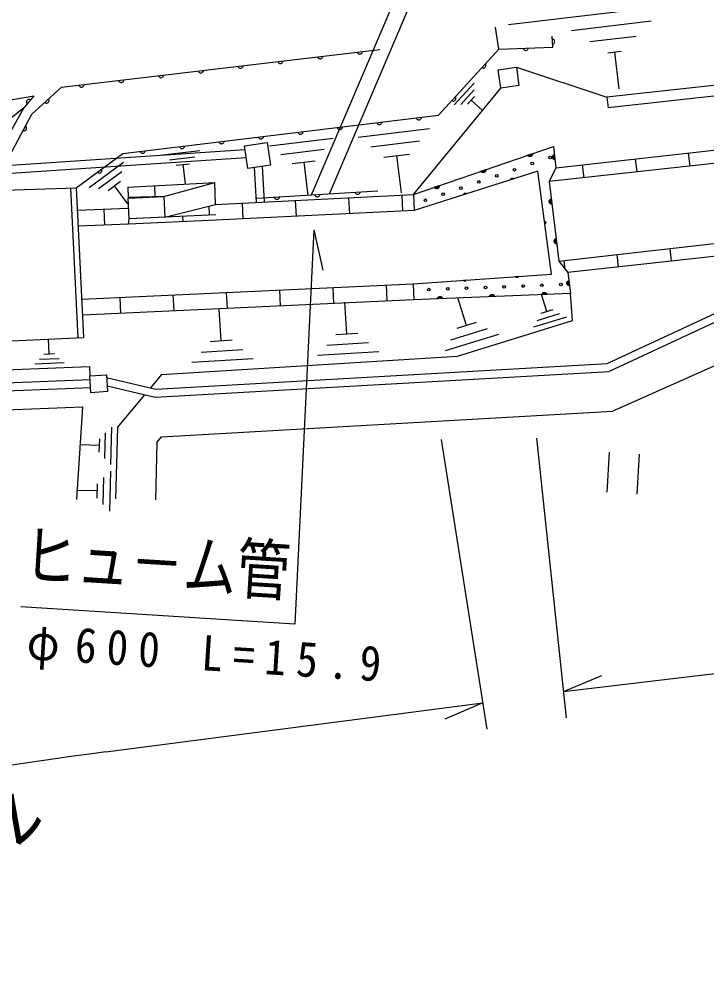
# Model space of a CAD drawing. Units: millimetres, scale not verified. Extents: x 40000 to 680000, y 20000 to 380000.
# Drawn here: x 126538 to 152322, y 241733 to 277932 of the extents above; entities that cross this region are included whole.
import ezdxf
from ezdxf.enums import TextEntityAlignment as Align

# ---------------------------------------------------------------- set-up
doc = ezdxf.new("R2010")
doc.units = ezdxf.units.MM
doc.header["$LTSCALE"] = 1000
doc.layers.add('M-BGD', color=7, linetype='Continuous', lineweight=25)
doc.styles.add('ＭＳ ゴシック', font='')
doc.styles.get('ＭＳ ゴシック').set_extended_font_data('MS Gothic')

msp = doc.modelspace()

# ---------------------------------------------------------------- linework, layer by layer
at = {"layer": 'M-BGD'}
for p, q in [((138171, 271390), (144419, 286053)), ((137501, 271348), (143716, 285934)), ((144888, 277736), (153983, 278830)), ((147254, 277517), (150233, 277875)), ((144519, 276814), (144406, 277643)), ((147934, 277095), (149672, 277304)), ((128126, 275384), (140061, 276803)), ((148615, 276674), (149111, 276733)), ((148863, 276703), (149029, 275326)), ((160304, 276300), (148578, 275015)), ((145184, 276134), (148578, 275015)), ((160352, 275903), (148622, 274617)), ((142854, 274726), (143594, 275539)), ((127007, 274372), (128126, 275384)), ((141319, 271364), (144594, 275350)), ((143606, 275291), (143102, 274737)), ((127087, 275067), (126703, 274619)), ((143351, 274749), (143618, 275042)), ((143484, 274896), (143907, 274511)), ((148578, 275015), (148622, 274617)), ((126703, 274619), (125750, 273832)), ((139249, 273519), (141929, 273843)), ((146661, 272361), (161521, 274013)), ((135925, 273190), (138307, 273478)), ((141552, 273362), (139730, 273142)), ((161577, 273516), (146408, 271846)), ((146773, 268865), (185728, 273315)), ((131923, 272848), (133313, 273016)), ((137972, 273051), (136352, 272855)), ((133117, 272766), (132172, 272652)), ((136779, 272520), (137637, 272623)), ((140210, 272765), (141175, 272881)), ((140693, 272823), (140861, 271429)), ((145612, 272826), (145786, 272886)), ((145786, 272874), (145620, 272816)), ((145627, 272806), (145786, 272861)), ((145779, 272846), (145643, 272799)), ((145658, 272791), (145771, 272830)), ((145756, 272813), (145681, 272787)), ((146549, 272717), (146540, 272796)), ((146549, 272818), (146563, 272698)), ((146576, 272688), (146560, 272831)), ((146570, 272844), (146589, 272677)), ((146602, 272675), (146582, 272849)), ((146593, 272855), (146614, 272672)), ((185794, 272719), (147110, 268436)), ((149643, 272693), (149696, 272208)), ((151630, 272914), (151684, 272427)), ((129155, 271624), (130443, 272573)), ((132422, 272457), (132922, 272517)), ((132672, 272487), (132759, 271764)), ((135434, 271071), (135363, 272380)), ((135734, 271086), (135661, 272424)), ((137208, 272571), (137358, 271332)), ((145990, 272236), (141349, 270765)), ((143862, 272225), (144036, 272285)), ((144036, 272272), (143869, 272215)), ((143877, 272205), (144036, 272260)), ((144029, 272244), (143892, 272198)), ((143908, 272190), (144021, 272229)), ((146501, 268378), (145990, 272236)), ((147655, 272472), (147708, 271990)), ((130389, 272215), (129513, 271570)), ((129871, 271516), (130335, 271857)), ((144006, 272211), (143930, 272185)), ((144976, 271923), (145064, 271951)), ((145057, 271957), (144977, 271932)), ((144981, 271942), (145049, 271963)), ((145039, 271968), (144986, 271952)), ((144995, 271961), (145026, 271971)), ((125987, 271523), (128666, 271608)), ((128752, 265994), (128466, 271598)), ((128666, 271608), (128951, 266004)), ((130103, 271687), (130597, 271017)), ((130606, 271642), (133878, 271809)), ((130606, 271642), (130625, 271246)), ((131605, 271693), (131626, 271280)), ((131960, 271292), (133878, 271809)), ((135445, 271220), (139989, 271503)), ((142112, 271624), (142286, 271684)), ((142286, 271671), (142119, 271614)), ((142127, 271604), (142286, 271658)), ((142278, 271643), (142142, 271596)), ((142157, 271589), (142271, 271628)), ((142256, 271610), (142180, 271584)), ((146408, 271846), (146773, 268865)), ((131960, 271292), (130625, 271246)), ((133895, 270994), (141319, 271364)), ((136891, 271144), (136921, 270545)), ((138888, 271243), (138918, 270644)), ((140886, 271343), (140916, 270744)), ((141320, 271364), (141349, 270765)), ((143212, 271364), (143300, 271392)), ((143294, 271398), (143214, 271373)), ((143217, 271382), (143286, 271404)), ((143276, 271409), (143222, 271392)), ((143232, 271402), (143262, 271411)), ((146432, 271153), (146447, 271034)), ((146460, 271024), (146443, 271167)), ((146453, 271180), (146474, 271013)), ((146486, 271011), (146465, 271186)), ((146476, 271191), (146498, 271008)), ((128716, 270776), (130610, 270847)), ((129715, 270813), (129738, 270214)), ((133644, 270931), (133661, 270595)), ((134893, 271044), (134923, 270445)), ((146433, 271053), (146423, 271132)), ((130633, 270247), (130664, 270446)), ((133914, 270607), (130664, 270446)), ((132662, 270545), (132672, 270339)), ((141349, 270765), (133924, 270395)), ((130633, 270247), (128756, 270177)), ((133924, 270395), (130633, 270247)), ((146247, 270357), (146259, 270265)), ((146267, 270270), (146255, 270354)), ((146264, 270349), (146274, 270277)), ((146281, 270286), (146273, 270342)), ((146281, 270331), (146285, 270299)), ((137580, 270041), (137927, 268522)), ((146636, 269689), (146656, 269523)), ((146668, 269520), (146647, 269695)), ((146659, 269700), (146681, 269518)), ((146615, 269562), (146605, 269641)), ((146615, 269663), (146629, 269544)), ((146643, 269533), (146625, 269676)), ((151007, 268867), (150954, 269343)), ((149019, 268647), (148967, 269116)), ((147017, 268554), (146980, 268889)), ((141306, 268019), (146501, 268378)), ((145251, 268283), (145159, 268277)), ((145164, 268269), (145247, 268275)), ((145242, 268267), (145170, 268262)), ((145179, 268254), (145235, 268258)), ((145223, 268251), (145191, 268249)), ((128887, 267434), (141306, 268019)), ((138337, 267278), (138309, 267878)), ((140335, 267372), (140307, 267972)), ((141306, 268019), (141334, 267419)), ((143295, 268148), (143203, 268142)), ((143208, 268134), (143292, 268140)), ((143286, 268132), (143214, 268127)), ((143223, 268119), (143279, 268123)), ((143267, 268116), (143235, 268114)), ((147096, 267992), (147085, 268071)), ((147094, 268093), (147110, 267974)), ((147124, 267963), (147105, 268106)), ((147115, 268120), (147137, 267953)), ((147149, 267951), (147126, 268125)), ((147138, 268131), (147162, 267948)), ((132344, 266996), (132316, 267596)), ((134342, 267090), (134314, 267690)), ((136340, 267184), (136311, 267784)), ((142372, 267519), (142252, 267515)), ((142271, 267528), (142351, 267531)), ((144366, 267548), (144182, 267541)), ((144185, 267553), (144361, 267560)), ((144357, 267572), (144189, 267566)), ((144200, 267578), (144344, 267584)), ((144332, 267595), (144212, 267590)), ((144231, 267603), (144311, 267606)), ((146323, 266973), (146122, 267619)), ((146325, 267624), (146142, 267617)), ((146145, 267629), (146321, 267636)), ((146317, 267648), (146149, 267641)), ((146160, 267654), (146304, 267659)), ((146292, 267671), (146172, 267666)), ((146191, 267679), (146271, 267682)), ((154121, 267597), (148595, 265026)), ((141334, 267419), (128912, 266835)), ((130346, 266902), (130318, 267501)), ((138829, 266127), (138755, 267320)), ((142406, 267473), (142222, 267466)), ((142225, 267478), (142401, 267485)), ((142397, 267496), (142229, 267490)), ((142240, 267502), (142384, 267508)), ((143313, 266449), (142990, 267493)), ((154202, 267304), (148669, 264730)), ((134114, 265870), (134040, 267064)), ((145962, 266644), (146806, 266906)), ((146546, 267043), (146099, 266904)), ((143674, 266561), (142952, 266338)), ((147066, 266768), (145825, 266384)), ((139242, 266152), (138416, 266101)), ((144515, 266118), (142509, 265497)), ((142730, 265917), (144094, 266340)), ((126244, 265875), (128951, 266004)), ((127659, 265376), (127637, 265948)), ((134527, 265895), (133701, 265844)), ((138071, 265711), (139632, 265808)), ((127857, 265384), (127461, 265369)), ((133356, 265454), (134917, 265551)), ((140022, 265463), (137727, 265321)), ((154115, 265613), (148796, 263235)), ((128222, 265046), (127123, 265003)), ((127292, 265186), (128039, 265215)), ((131874, 264613), (142974, 265299)), ((135307, 265206), (133012, 265064)), ((129168, 264912), (129186, 264566)), ((131874, 264613), (131456, 264112)), ((130218, 262629), (131241, 263855)), ((124486, 263231), (128908, 263401)), ((128908, 263401), (128678, 259928)), ((130001, 262639), (129963, 261240)), ((130218, 262629), (130147, 259953)), ((129541, 262203), (129527, 261700)), ((129745, 261470), (129771, 262421)), ((144083, 251313), (142372, 262180)), ((145940, 262229), (147052, 251734)), ((129534, 261951), (128806, 261971)), ((131703, 262068), (131646, 259913)), ((148669, 261698), (148574, 260201)), ((149712, 260129), (149807, 261626)), ((129684, 259733), (129711, 260753)), ((129957, 260986), (129917, 259487)), ((129465, 260519), (129450, 259979)), ((129457, 260249), (128678, 260270)), ((146947, 252729), (174796, 256055)), ((146947, 252729), (148386, 253323)), ((129779, 250459), (143927, 252301)), ((143927, 252301), (142494, 251691))]:
    msp.add_line(p, q, dxfattribs=at)
for points in [[(144519, 276814), (146553, 276882), (146520, 277304)], [(146544, 276993), (146568, 277003), (146587, 277017), (146605, 277038), (146615, 277059), (146621, 277084), (146619, 277115), (146609, 277139), (146596, 277158), (146574, 277176), (146553, 277186), (146529, 277193)], [(128666, 271608), (130426, 272905), (142265, 274336), (144519, 276814)], [(139216, 276702), (139227, 276679), (139241, 276661), (139264, 276643), (139285, 276634), (139310, 276629), (139341, 276633), (139364, 276643), (139383, 276658), (139400, 276680), (139410, 276701), (139415, 276726)], [(145436, 276845), (145445, 276821), (145458, 276801), (145478, 276782), (145499, 276771), (145523, 276763), (145555, 276764), (145579, 276773), (145598, 276786), (145618, 276807), (145629, 276827), (145636, 276851)], [(136232, 276348), (136243, 276325), (136257, 276306), (136280, 276289), (136301, 276279), (136326, 276274), (136357, 276278), (136380, 276289), (136399, 276303), (136416, 276325), (136426, 276346), (136431, 276371)], [(137724, 276525), (137735, 276502), (137749, 276484), (137772, 276466), (137793, 276457), (137818, 276451), (137849, 276455), (137872, 276466), (137891, 276480), (137908, 276502), (137918, 276524), (137923, 276549)], [(143888, 276121), (143912, 276111), (143934, 276106), (143963, 276107), (143985, 276114), (144007, 276126), (144029, 276150), (144039, 276173), (144043, 276196), (144042, 276224), (144035, 276247), (144023, 276269)], [(131757, 275816), (131767, 275793), (131782, 275774), (131804, 275757), (131825, 275747), (131850, 275742), (131882, 275746), (131905, 275757), (131923, 275771), (131941, 275793), (131950, 275814), (131955, 275839)], [(133249, 275993), (133259, 275970), (133274, 275952), (133296, 275934), (133317, 275925), (133342, 275919), (133374, 275923), (133397, 275934), (133415, 275948), (133432, 275971), (133442, 275992), (133447, 276017)], [(134740, 276170), (134751, 276147), (134766, 276129), (134788, 276111), (134809, 276102), (134834, 276097), (134866, 276101), (134888, 276111), (134907, 276126), (134924, 276148), (134934, 276169), (134939, 276194)], [(128773, 275461), (128784, 275438), (128798, 275420), (128820, 275402), (128841, 275393), (128866, 275387), (128898, 275391), (128921, 275402), (128939, 275416), (128957, 275439), (128966, 275460), (128971, 275485)], [(130265, 275638), (130275, 275615), (130290, 275597), (130312, 275579), (130333, 275570), (130358, 275565), (130390, 275569), (130413, 275579), (130431, 275594), (130449, 275616), (130458, 275637), (130463, 275662)], [(79523, 262349), (82380, 263516), (89295, 266073), (96681, 268455), (105572, 270953), (105707, 270540), (107363, 270960), (112896, 272315), (119513, 273761), (127087, 275067)], [(126960, 274919), (126937, 274929), (126914, 274932), (126885, 274930), (126863, 274923), (126842, 274910), (126821, 274886), (126811, 274862), (126807, 274839), (126809, 274811), (126817, 274789), (126830, 274767)], [(127493, 274811), (127515, 274799), (127537, 274792), (127565, 274790), (127588, 274795), (127611, 274805), (127635, 274827), (127647, 274849), (127654, 274871), (127656, 274899), (127651, 274922), (127641, 274945)], [(142761, 274882), (142784, 274872), (142807, 274867), (142835, 274868), (142858, 274875), (142880, 274888), (142901, 274911), (142911, 274934), (142916, 274957), (142915, 274985), (142908, 275008), (142896, 275030)], [(126703, 274619), (125454, 272401), (125884, 272265), (127007, 274372)], [(139945, 274056), (139956, 274033), (139971, 274015), (139993, 273997), (140014, 273988), (140039, 273983), (140071, 273987), (140094, 273997), (140112, 274012), (140129, 274034), (140139, 274055), (140144, 274080)], [(141425, 274235), (141436, 274212), (141451, 274194), (141473, 274176), (141494, 274167), (141519, 274162), (141551, 274165), (141573, 274176), (141592, 274191), (141609, 274213), (141619, 274234), (141624, 274259)], [(126679, 273757), (126704, 273753), (126728, 273754), (126755, 273762), (126775, 273774), (126793, 273792), (126808, 273820), (126812, 273845), (126811, 273868), (126803, 273895), (126791, 273915), (126774, 273934)], [(136986, 273698), (136997, 273675), (137011, 273657), (137033, 273639), (137054, 273630), (137079, 273625), (137111, 273629), (137134, 273639), (137152, 273654), (137170, 273676), (137179, 273697), (137184, 273722)], [(138466, 273877), (138476, 273854), (138491, 273836), (138513, 273818), (138534, 273809), (138559, 273804), (138591, 273808), (138614, 273818), (138632, 273833), (138650, 273855), (138659, 273876), (138664, 273901)], [(134026, 273340), (134037, 273317), (134051, 273299), (134073, 273281), (134095, 273272), (134119, 273267), (134151, 273271), (134174, 273281), (134192, 273296), (134210, 273318), (134219, 273339), (134225, 273364)], [(135506, 273519), (135517, 273496), (135531, 273478), (135553, 273460), (135575, 273451), (135599, 273446), (135631, 273450), (135654, 273460), (135672, 273475), (135690, 273497), (135699, 273518), (135704, 273543)], [(135007, 273035), (130332, 272725), (125454, 272401)], [(131066, 272982), (131077, 272959), (131091, 272941), (131114, 272923), (131135, 272914), (131160, 272909), (131191, 272913), (131214, 272924), (131233, 272938), (131250, 272960), (131260, 272981), (131265, 273006)], [(132546, 273161), (132557, 273138), (132571, 273120), (132593, 273102), (132615, 273093), (132640, 273088), (132671, 273092), (132694, 273102), (132713, 273117), (132730, 273139), (132740, 273160), (132745, 273185)], [(141319, 271364), (146570, 273168), (146661, 272361), (146408, 271846)], [(135051, 272737), (130352, 272425), (125474, 272102)], [(129465, 272197), (129486, 272183), (129508, 272174), (129536, 272169), (129559, 272171), (129583, 272179), (129609, 272198), (129623, 272219), (129632, 272240), (129636, 272268), (129634, 272292), (129626, 272316)], [(131999, 270512), (133895, 270994), (133878, 271809)], [(136102, 271261), (136112, 271238), (136125, 271219), (136146, 271200), (136167, 271189), (136191, 271183), (136223, 271185), (136247, 271194), (136266, 271207), (136285, 271228), (136296, 271249), (136302, 271274)], [(137617, 271355), (137627, 271332), (137640, 271313), (137661, 271294), (137682, 271283), (137706, 271277), (137738, 271279), (137762, 271288), (137781, 271301), (137800, 271323), (137810, 271343), (137817, 271368)], [(139132, 271449), (139141, 271426), (139155, 271407), (139176, 271388), (139196, 271377), (139221, 271371), (139253, 271373), (139276, 271382), (139296, 271395), (139314, 271417), (139325, 271437), (139332, 271462)], [(137580, 270041), (136869, 255247), (126590, 255901)], [(146773, 268865), (147110, 268436), (147214, 267646), (141334, 267419)], [(142974, 265299), (147293, 266637), (147214, 267646)], [(129813, 264507), (131664, 264062), (148595, 265026)], [(91722, 253617), (94496, 255531), (97265, 257163), (102199, 259731), (106488, 261447), (110903, 262879), (115890, 263856), (120459, 264503), (124415, 264729), (129168, 264912)], [(129833, 264194), (131637, 263760), (148669, 264730)], [(129196, 264413), (124439, 264230), (120509, 264005), (115974, 263363), (111029, 262394), (106658, 260977), (102408, 259276), (97507, 256726), (94766, 255110), (92023, 253217), (89642, 251261), (87387, 249307)], [(129216, 264114), (124453, 263930), (120538, 263706), (116024, 263067), (111104, 262103), (106760, 260695), (102533, 259003), (97653, 256464), (94927, 254857), (92203, 252977), (89835, 251032), (87544, 249046)], [(131703, 262068), (131873, 262271), (148796, 263235)]]:
    msp.add_lwpolyline(points, dxfattribs=at)
for points in [[(145280, 275445), (144594, 275350), (144498, 276039), (145184, 276134)], [(135109, 272343), (134984, 273194), (135830, 273318), (135955, 272467)], [(145790, 272900), (145790, 272875), (145785, 272852), (145773, 272827), (145758, 272809), (145738, 272793), (145707, 272783), (145682, 272783), (145659, 272788), (145634, 272800), (145616, 272815), (145601, 272835)], [(146627, 272665), (146602, 272671), (146581, 272680), (146559, 272698), (146545, 272716), (146534, 272739), (146530, 272771), (146536, 272796), (146545, 272817), (146563, 272839), (146582, 272853), (146604, 272864)], [(144039, 272299), (144040, 272274), (144035, 272251), (144022, 272225), (144007, 272208), (143987, 272192), (143957, 272182), (143932, 272182), (143909, 272186), (143884, 272199), (143866, 272214), (143850, 272234)], [(144974, 271914), (144975, 271927), (144977, 271938), (144984, 271951), (144992, 271960), (145002, 271967), (145017, 271972), (145030, 271972), (145041, 271969), (145054, 271963), (145062, 271955), (145070, 271945)], [(142289, 271698), (142289, 271672), (142285, 271649), (142272, 271624), (142257, 271606), (142237, 271591), (142207, 271580), (142181, 271580), (142159, 271585), (142133, 271597), (142115, 271612), (142100, 271633)], [(131960, 271292), (131999, 270512), (130664, 270446), (130626, 271226)], [(143211, 271355), (143211, 271368), (143214, 271379), (143220, 271392), (143228, 271401), (143238, 271408), (143253, 271413), (143266, 271413), (143277, 271410), (143290, 271403), (143299, 271396), (143306, 271385)], [(146511, 271002), (146486, 271007), (146465, 271016), (146443, 271034), (146429, 271052), (146418, 271075), (146414, 271107), (146419, 271132), (146428, 271153), (146446, 271175), (146464, 271189), (146487, 271200)], [(146239, 270360), (146251, 270357), (146262, 270353), (146273, 270344), (146280, 270335), (146286, 270323), (146288, 270308), (146285, 270295), (146281, 270284), (146272, 270273), (146263, 270266), (146252, 270260)], [(146694, 269511), (146669, 269516), (146648, 269526), (146625, 269543), (146611, 269561), (146600, 269584), (146596, 269616), (146601, 269641), (146611, 269662), (146628, 269684), (146647, 269699), (146669, 269710)], [(145254, 268292), (145251, 268279), (145246, 268269), (145237, 268258), (145227, 268252), (145215, 268247), (145199, 268246), (145187, 268249), (145177, 268254), (145166, 268264), (145159, 268273), (145155, 268285)], [(143299, 268156), (143295, 268144), (143290, 268134), (143281, 268123), (143271, 268116), (143260, 268112), (143244, 268111), (143231, 268114), (143221, 268119), (143210, 268128), (143204, 268138), (143199, 268150)], [(147175, 267942), (147150, 267947), (147129, 267956), (147106, 267973), (147092, 267991), (147081, 268014), (147076, 268046), (147081, 268071), (147090, 268092), (147108, 268114), (147126, 268129), (147149, 268140)], [(142214, 267453), (142221, 267478), (142233, 267498), (142252, 267519), (142271, 267532), (142295, 267541), (142327, 267542), (142351, 267535), (142372, 267523), (142392, 267504), (142405, 267485), (142414, 267461)], [(144174, 267529), (144181, 267553), (144192, 267574), (144212, 267594), (144231, 267607), (144255, 267616), (144287, 267617), (144311, 267610), (144332, 267599), (144352, 267580), (144365, 267560), (144374, 267537)], [(146134, 267605), (146141, 267629), (146152, 267649), (146172, 267670), (146191, 267683), (146215, 267692), (146247, 267693), (146271, 267686), (146291, 267675), (146312, 267655), (146325, 267636), (146334, 267612)], [(129227, 263931), (129186, 264566), (129806, 264607), (129848, 263971)]]:
    msp.add_lwpolyline(points, close=True, dxfattribs=at)
for centre in [(146450, 272753), (145112, 272294), (145781, 272523), (143775, 271834), (144444, 272064), (143106, 271604), (141769, 271145), (142437, 271375), (143314, 267850), (144021, 267877), (144727, 267904), (145434, 267931), (146140, 267959), (146847, 267986), (141901, 267795), (142607, 267822)]:
    msp.add_circle(centre, 50, dxfattribs=at)
msp.add_arc((155609, 52134), 200000, 97.42041, 108.55908, dxfattribs=at)
msp.add_open_spline([(78317, 266202), (83760, 268286), (89208, 270354), (94749, 272142), (105806, 275710), (117232, 278160), (128723, 279982), (137161, 281321), (145635, 282321), (154108, 283321)], degree=3, knots=[0, 0, 0, 0, 1, 1, 1, 2, 2, 2, 3, 3, 3, 3], dxfattribs=at)

# ---------------------------------------------------------------- texts
at = {"layer": 'M-BGD', "style": 'ＭＳ ゴシック', "width": 0.8}
msp.add_text('ヒュ－ム管', height=1833, rotation=356.4, dxfattribs=at).set_placement((126622, 256400), align=Align.BOTTOM_LEFT)
at = {"layer": 'M-BGD', "style": 'ＭＳ ゴシック'}
msp.add_text('ガードレール', height=1833, rotation=10, dxfattribs=at).set_placement((112919, 244073), align=Align.BOTTOM_LEFT)
at = {"layer": 'M-BGD', "insert": (126768, 253583), "char_height": 1320, "attachment_point": 7, "rotation": 356.4, "style": 'ＭＳ ゴシック'}
msp.add_mtext('\\T1.47;\\W0.9;φ600\\~L=15.9', dxfattribs=at)

doc.saveas('drawing.dxf')
